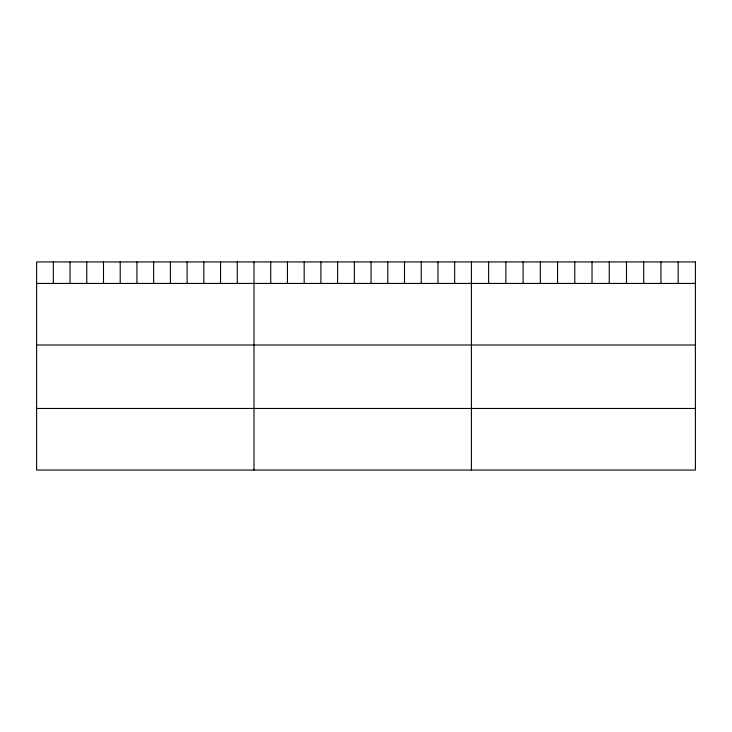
<?xml version="1.0" encoding="UTF-8"?>
<svg xmlns="http://www.w3.org/2000/svg" width="732" height="732" viewBox="0 0 732 732"><rect width="100%" height="100%" fill="white"/><g stroke="black" fill="none" stroke-linecap="round" stroke-linejoin="round"><path stroke-width="1.1" d="M36.6 283.44L695.4 283.44M36.6 345.019L695.4 345.019M36.6 408.474L695.4 408.474M678.171 261.946L678.171 283.44M660.941 261.946L660.941 283.44M643.712 261.946L643.712 283.44M626.482 261.946L626.482 283.44M609.253 261.946L609.253 283.44M592.023 261.946L592.023 283.44M574.785 261.946L574.785 283.44M557.555 261.946L557.555 283.44M540.326 261.946L540.326 283.44M523.096 261.946L523.096 283.44M505.867 261.946L505.867 283.44M488.637 261.946L488.637 283.44M471.408 261.946L471.408 470.054M454.682 261.946L454.682 283.44M437.965 261.946L437.965 283.44M421.239 261.946L421.239 283.44M404.512 261.946L404.512 283.44M387.795 261.946L387.795 283.44M371.069 261.946L371.069 283.44M354.343 261.946L354.343 283.44M337.617 261.946L337.617 283.44M320.9 261.946L320.9 283.44M304.173 261.946L304.173 283.44M287.447 261.946L287.447 283.44M270.73 261.946L270.73 283.44M254.004 261.946L254.004 470.054M237.278 261.946L237.278 283.44M220.561 261.946L220.561 283.44M203.835 261.946L203.835 283.44M187.108 261.946L187.108 283.44M170.391 261.946L170.391 283.44M153.665 261.946L153.665 283.44M136.939 261.946L136.939 283.44M120.213 261.946L120.213 283.44M103.496 261.946L103.496 283.44M86.769 261.946L86.769 283.44M70.043 261.946L70.043 283.44M53.326 261.946L53.326 283.44M695.4 261.946L36.6 261.946L36.6 470.054L695.4 470.054L695.4 261.946"/></g></svg>
